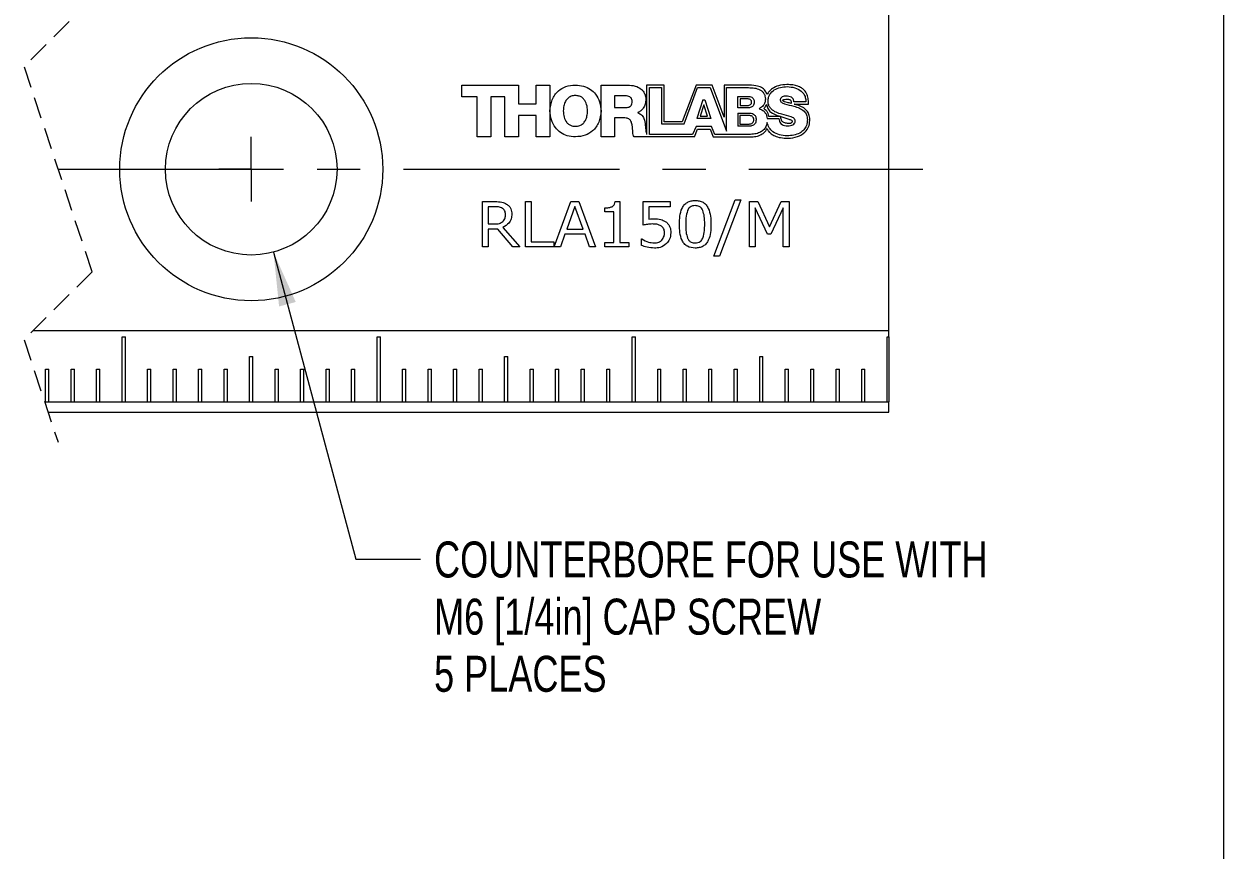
# Model space of a CAD drawing. Header units: millimetres. Extents: x 2 to 278, y 1 to 215.
# Drawn here: x 207.4 to 278, y 60.5 to 109.1 of the extents above; entities that cross this region are included whole.
import ezdxf

# ---------------------------------------------------------------- set-up
doc = ezdxf.new("R2010")
doc.units = ezdxf.units.MM
doc.linetypes.add('CENTERX2', pattern=[20.32, 12.7, -2.54, 2.54, -2.54])
doc.linetypes.add('HIDDEN', pattern=[1.905, 1.27, -0.635])
doc.styles.add('SLDTEXTSTYLE0', font='TXT', dxfattribs={"width": 0.75})
doc.dimstyles.new('SLDDIMSTYLE1', dxfattribs={"dimtxt": 2.116667, "dimasz": 3.175, "dimexe": 0, "dimexo": 0.0625, "dimgap": 0.529167, "dimtad": 0, "dimtih": 1, "dimtoh": 1, "dimdec": 1, "dimlfac": 0.666667, "dimrnd": 1e-09, "dimzin": 12, "dimdsep": 46, "dimtxsty": 'SLDTEXTSTYLE0', "dimsah": 1, "dimcen": 0, "dimadec": 0, "dimazin": 3, "dimtfac": 1, "dimtdec": 1, "dimtofl": 0, "dimtmove": 0, "dimatfit": 3, "dimfxl": 1, "dimfrac": 2, "dimtolj": 1, "dimtzin": 12, "dimarcsym": 0})

# ---------------------------------------------------------------- blocks, each defined once
blk = doc.blocks.new('_D_4')
at = {"color": 7, "linetype": 'Continuous', "lineweight": 0}
for p, q in [((222.083, 95.65), (226.926, 77.577)), ((226.926, 77.577), (230.736, 77.577))]:
    blk.add_line(p, q, dxfattribs=at)
blk.add_solid([(222.083, 95.65), (222.414, 92.451), (223.395, 92.714)], dxfattribs=at)
at = {"color": 7, "linetype": 'Continuous', "lineweight": 0, "attachment_point": 1, "style": 'SLDTEXTSTYLE0'}
for s, insert, char_height in [('COUNTERBORE FOR USE WITH', (231.529, 78.623), 2.11667), ('M6 [1/4in] CAP SCREW', (231.529, 75.259), 2.11667), ('5 PLACES', (231.529, 71.896), 2.1167)]:
    blk.add_mtext(s, dxfattribs=dict(at, insert=insert, char_height=char_height))
blk = doc.blocks.new('SW_CENTERMARKSYMBOL_3')
at = {"color": 0, "linetype": 'Continuous', "lineweight": 0}
for q in [(0, 1.905), (-1.905, 0), (0, -1.905), (1.905, 0)]:
    blk.add_line((0, 0), q, dxfattribs=at)

msp = doc.modelspace()

# ---------------------------------------------------------------- linework, layer by layer
at = {"color": 7, "linetype": 'Continuous', "lineweight": 0}
for p, q in [((277.989, 0.903), (277.989, 214.645)), ((258.276, 91.039), (258.276, 110.013)), ((233.156, 105.479), (236.49, 105.479)), ((233.156, 104.796), (233.156, 105.479)), ((236.49, 105.479), (236.49, 104.369)), ((237.54, 105.479), (238.338, 105.479)), ((237.54, 104.369), (237.54, 105.479)), ((238.338, 105.479), (238.338, 102.431)), ((241.354, 105.479), (242.914, 105.479)), ((241.354, 102.431), (241.354, 105.479)), ((244.033, 105.479), (244.031, 102.573)), ((245.068, 105.479), (244.033, 105.479)), ((244.193, 102.577), (244.193, 105.328)), ((244.193, 105.328), (244.911, 105.328)), ((244.911, 105.328), (244.911, 103.199)), ((245.068, 103.307), (245.068, 105.479)), ((246.945, 105.479), (246.125, 103.307)), ((246.231, 103.199), (247.032, 105.328)), ((247.886, 105.479), (246.945, 105.479)), ((247.032, 105.328), (247.761, 105.328)), ((247.761, 105.328), (248.732, 102.764)), ((248.59, 103.581), (247.886, 105.479)), ((249.935, 105.479), (248.59, 105.479)), ((248.59, 105.479), (248.59, 103.581)), ((248.732, 102.764), (248.732, 105.328)), ((248.732, 105.328), (250.021, 105.328)), ((234.069, 104.796), (233.156, 104.796)), ((234.069, 102.431), (234.069, 104.796)), ((234.866, 104.796), (234.866, 102.431)), ((235.693, 104.796), (234.866, 104.796)), ((235.693, 102.431), (235.693, 104.796)), ((242.151, 104.846), (242.151, 104.159)), ((242.786, 104.846), (242.151, 104.846)), ((247.346, 104.603), (246.986, 103.502)), ((247.346, 104.603), (247.458, 104.603)), ((247.458, 104.603), (247.805, 103.502)), ((249.386, 104.809), (250.025, 104.809)), ((249.386, 104.143), (249.386, 104.809)), ((249.526, 104.663), (249.526, 104.278)), ((249.972, 104.663), (249.526, 104.663)), ((253.4, 104.502), (252.682, 104.502)), ((236.49, 104.369), (237.54, 104.369)), ((242.151, 104.159), (242.82, 104.159)), ((243.506, 103.857), (243.506, 103.848)), ((247.394, 104.313), (247.179, 103.649)), ((247.602, 103.649), (247.394, 104.313)), ((250.025, 104.143), (249.386, 104.143)), ((249.386, 103.824), (250.095, 103.824)), ((249.386, 103.824), (249.386, 103.057)), ((249.526, 104.278), (249.972, 104.278)), ((252.714, 104.351), (253.553, 104.354)), ((236.49, 103.686), (236.49, 102.431)), ((237.54, 103.686), (236.49, 103.686)), ((237.54, 102.431), (237.54, 103.686)), ((242.151, 103.541), (242.151, 102.431)), ((242.756, 103.541), (242.151, 103.541)), ((244.911, 103.199), (246.231, 103.199)), ((246.125, 103.307), (245.068, 103.307)), ((247.805, 103.502), (246.986, 103.502)), ((247.179, 103.649), (247.602, 103.649)), ((250.095, 103.057), (249.386, 103.057)), ((249.522, 103.681), (249.522, 103.187)), ((250.055, 103.681), (249.522, 103.681)), ((249.522, 103.187), (250.055, 103.187)), ((251.124, 103.507), (251.81, 103.507)), ((251.912, 103.634), (251.218, 103.634)), ((234.866, 102.431), (234.069, 102.431)), ((236.49, 102.431), (235.693, 102.431)), ((238.338, 102.431), (237.54, 102.431)), ((242.151, 102.431), (241.354, 102.431)), ((246.843, 102.431), (243.291, 102.431)), ((246.738, 102.577), (244.193, 102.577)), ((246.947, 103.041), (246.738, 102.577)), ((246.843, 102.431), (247.024, 102.88)), ((247.837, 103.041), (246.947, 103.041)), ((247.024, 102.88), (247.763, 102.88)), ((247.763, 102.88), (247.937, 102.431)), ((248.042, 102.573), (247.837, 103.041)), ((247.937, 102.431), (250.213, 102.431)), ((250.055, 102.573), (248.042, 102.573)), ((234.38, 98.621), (235.116, 98.621)), ((234.38, 95.954), (234.38, 98.621)), ((234.717, 98.317), (234.717, 97.304)), ((235.13, 98.317), (234.717, 98.317)), ((236.912, 98.621), (237.249, 98.621)), ((236.912, 95.954), (236.912, 98.621)), ((237.249, 98.621), (237.249, 96.258)), ((238.6, 95.954), (239.577, 98.621)), ((239.815, 98.341), (239.332, 97.001)), ((239.577, 98.621), (240.053, 98.621)), ((240.297, 97.001), (239.815, 98.341)), ((240.053, 98.621), (241.03, 95.954)), ((241.571, 98.013), (241.571, 98.25)), ((242.176, 98.621), (242.448, 98.621)), ((242.448, 98.621), (242.448, 96.224)), ((243.832, 98.621), (245.419, 98.621)), ((243.832, 97.237), (243.832, 98.621)), ((244.17, 98.317), (244.17, 97.594)), ((245.419, 98.317), (244.17, 98.317)), ((245.419, 98.621), (245.419, 98.317)), ((247.985, 95.414), (249.24, 98.722)), ((249.572, 98.722), (248.31, 95.414)), ((249.24, 98.722), (249.572, 98.722)), ((250.078, 98.621), (250.565, 98.621)), ((250.078, 95.954), (250.078, 98.621)), ((250.416, 98.254), (250.416, 95.954)), ((251.137, 96.697), (250.416, 98.254)), ((250.565, 98.621), (251.261, 97.142)), ((251.261, 97.142), (251.935, 98.621)), ((252.07, 98.254), (251.343, 96.697)), ((251.935, 98.621), (252.407, 98.621)), ((252.07, 95.954), (252.07, 98.254)), ((252.407, 98.621), (252.407, 95.954)), ((242.111, 98.013), (241.571, 98.013)), ((242.111, 96.224), (242.111, 98.013)), ((234.717, 97.304), (235.072, 97.304)), ((234.717, 97.001), (234.717, 95.954)), ((235.274, 97.001), (234.717, 97.001)), ((236.168, 95.954), (235.274, 97.001)), ((235.569, 97.107), (236.574, 95.954)), ((239.223, 96.697), (238.959, 95.954)), ((240.407, 96.697), (239.223, 96.697)), ((239.332, 97.001), (240.297, 97.001)), ((240.671, 95.954), (240.407, 96.697)), ((251.343, 96.697), (251.137, 96.697)), ((237.249, 96.258), (238.566, 96.258)), ((238.566, 96.258), (238.566, 95.954)), ((241.571, 96.224), (242.111, 96.224)), ((241.571, 95.954), (241.571, 96.224)), ((242.448, 96.224), (242.988, 96.224)), ((242.988, 96.224), (242.988, 95.954)), ((243.731, 96.427), (243.756, 96.427)), ((243.731, 96.044), (243.731, 96.427)), ((234.717, 95.954), (234.38, 95.954)), ((236.574, 95.954), (236.168, 95.954)), ((238.566, 95.954), (236.912, 95.954)), ((238.959, 95.954), (238.6, 95.954)), ((241.03, 95.954), (240.671, 95.954)), ((242.988, 95.954), (241.571, 95.954)), ((248.31, 95.414), (247.985, 95.414)), ((250.416, 95.954), (250.078, 95.954)), ((252.407, 95.954), (252.07, 95.954)), ((207.957, 91.039), (258.276, 91.039)), ((213.181, 90.658), (213.372, 90.658)), ((213.181, 86.848), (213.181, 90.658)), ((213.372, 86.848), (213.372, 90.658)), ((228.181, 90.658), (228.372, 90.658)), ((228.181, 86.848), (228.181, 90.658)), ((228.372, 86.848), (228.372, 90.658)), ((243.181, 90.658), (243.372, 90.658)), ((243.181, 86.848), (243.181, 90.658)), ((243.372, 86.848), (243.372, 90.658)), ((258.181, 90.658), (258.276, 90.658)), ((258.181, 86.848), (258.181, 90.658)), ((258.276, 90.658), (258.276, 91.039)), ((258.276, 90.658), (258.276, 86.848)), ((220.681, 89.515), (220.872, 89.515)), ((220.681, 86.848), (220.681, 89.515)), ((220.872, 86.848), (220.872, 89.515)), ((235.681, 89.515), (235.872, 89.515)), ((235.681, 86.848), (235.681, 89.515)), ((235.872, 86.848), (235.872, 89.515)), ((250.681, 89.515), (250.872, 89.515)), ((250.681, 86.848), (250.681, 89.515)), ((250.872, 86.848), (250.872, 89.515)), ((208.681, 88.753), (208.872, 88.753)), ((208.681, 86.848), (208.681, 88.753)), ((208.872, 86.848), (208.872, 88.753)), ((210.181, 88.753), (210.372, 88.753)), ((210.181, 86.848), (210.181, 88.753)), ((210.372, 86.848), (210.372, 88.753)), ((211.681, 88.753), (211.872, 88.753)), ((211.681, 86.848), (211.681, 88.753)), ((211.872, 86.848), (211.872, 88.753)), ((214.681, 88.753), (214.872, 88.753)), ((214.681, 86.848), (214.681, 88.753)), ((214.872, 86.848), (214.872, 88.753)), ((216.181, 88.753), (216.372, 88.753)), ((216.181, 86.848), (216.181, 88.753)), ((216.372, 86.848), (216.372, 88.753)), ((217.681, 88.753), (217.872, 88.753)), ((217.681, 86.848), (217.681, 88.753)), ((217.872, 86.848), (217.872, 88.753)), ((219.181, 88.753), (219.372, 88.753)), ((219.181, 86.848), (219.181, 88.753)), ((219.372, 86.848), (219.372, 88.753)), ((222.181, 88.753), (222.372, 88.753)), ((222.181, 86.848), (222.181, 88.753)), ((222.372, 86.848), (222.372, 88.753)), ((223.681, 88.753), (223.872, 88.753)), ((223.681, 86.848), (223.681, 88.753)), ((223.872, 86.848), (223.872, 88.753)), ((225.181, 88.753), (225.372, 88.753)), ((225.181, 86.848), (225.181, 88.753)), ((225.372, 86.848), (225.372, 88.753)), ((226.681, 88.753), (226.872, 88.753)), ((226.681, 86.848), (226.681, 88.753)), ((226.872, 86.848), (226.872, 88.753)), ((229.681, 88.753), (229.872, 88.753)), ((229.681, 86.848), (229.681, 88.753)), ((229.872, 86.848), (229.872, 88.753)), ((231.181, 88.753), (231.372, 88.753)), ((231.181, 86.848), (231.181, 88.753)), ((231.372, 86.848), (231.372, 88.753)), ((232.681, 88.753), (232.872, 88.753)), ((232.681, 86.848), (232.681, 88.753)), ((232.872, 86.848), (232.872, 88.753)), ((234.181, 88.753), (234.372, 88.753)), ((234.181, 86.848), (234.181, 88.753)), ((234.372, 86.848), (234.372, 88.753)), ((237.181, 88.753), (237.372, 88.753)), ((237.181, 86.848), (237.181, 88.753)), ((237.372, 86.848), (237.372, 88.753)), ((238.681, 88.753), (238.872, 88.753)), ((238.681, 86.848), (238.681, 88.753)), ((238.872, 86.848), (238.872, 88.753)), ((240.181, 88.753), (240.372, 88.753)), ((240.181, 86.848), (240.181, 88.753)), ((240.372, 86.848), (240.372, 88.753)), ((241.681, 88.753), (241.872, 88.753)), ((241.681, 86.848), (241.681, 88.753)), ((241.872, 86.848), (241.872, 88.753)), ((244.681, 88.753), (244.872, 88.753)), ((244.681, 86.848), (244.681, 88.753)), ((244.872, 86.848), (244.872, 88.753)), ((246.181, 88.753), (246.372, 88.753)), ((246.181, 86.848), (246.181, 88.753)), ((246.372, 86.848), (246.372, 88.753)), ((247.681, 88.753), (247.872, 88.753)), ((247.681, 86.848), (247.681, 88.753)), ((247.872, 86.848), (247.872, 88.753)), ((249.181, 88.753), (249.372, 88.753)), ((249.181, 86.848), (249.181, 88.753)), ((249.372, 86.848), (249.372, 88.753)), ((252.181, 88.753), (252.372, 88.753)), ((252.181, 86.848), (252.181, 88.753)), ((252.372, 86.848), (252.372, 88.753)), ((253.681, 88.753), (253.872, 88.753)), ((253.681, 86.848), (253.681, 88.753)), ((253.872, 86.848), (253.872, 88.753)), ((255.181, 88.753), (255.372, 88.753)), ((255.181, 86.848), (255.181, 88.753)), ((255.372, 86.848), (255.372, 88.753)), ((256.681, 88.753), (256.872, 88.753)), ((256.681, 86.848), (256.681, 88.753)), ((256.872, 86.848), (256.872, 88.753)), ((208.619, 86.848), (208.681, 86.848)), ((208.681, 86.848), (208.872, 86.848)), ((208.872, 86.848), (210.181, 86.848)), ((210.181, 86.848), (210.372, 86.848)), ((210.372, 86.848), (211.681, 86.848)), ((211.681, 86.848), (211.872, 86.848)), ((211.872, 86.848), (213.181, 86.848)), ((213.181, 86.848), (213.372, 86.848)), ((213.372, 86.848), (214.681, 86.848)), ((214.681, 86.848), (214.872, 86.848)), ((214.872, 86.848), (216.181, 86.848)), ((216.181, 86.848), (216.372, 86.848)), ((216.372, 86.848), (217.681, 86.848)), ((217.681, 86.848), (217.872, 86.848)), ((217.872, 86.848), (219.181, 86.848)), ((219.181, 86.848), (219.372, 86.848)), ((219.372, 86.848), (220.681, 86.848)), ((220.681, 86.848), (220.872, 86.848)), ((220.872, 86.848), (222.181, 86.848)), ((222.181, 86.848), (222.372, 86.848)), ((222.372, 86.848), (223.681, 86.848)), ((223.681, 86.848), (223.872, 86.848)), ((223.872, 86.848), (225.181, 86.848)), ((225.181, 86.848), (225.372, 86.848)), ((225.372, 86.848), (226.681, 86.848)), ((226.681, 86.848), (226.872, 86.848)), ((226.872, 86.848), (228.181, 86.848)), ((228.181, 86.848), (228.372, 86.848)), ((228.372, 86.848), (229.681, 86.848)), ((229.681, 86.848), (229.872, 86.848)), ((229.872, 86.848), (231.181, 86.848)), ((231.181, 86.848), (231.372, 86.848)), ((231.372, 86.848), (232.681, 86.848)), ((232.681, 86.848), (232.872, 86.848)), ((232.872, 86.848), (234.181, 86.848)), ((234.181, 86.848), (234.372, 86.848)), ((234.372, 86.848), (235.681, 86.848)), ((235.681, 86.848), (235.872, 86.848)), ((235.872, 86.848), (237.181, 86.848)), ((237.181, 86.848), (237.372, 86.848)), ((237.372, 86.848), (238.681, 86.848)), ((238.681, 86.848), (238.872, 86.848)), ((238.872, 86.848), (240.181, 86.848)), ((240.181, 86.848), (240.372, 86.848)), ((240.372, 86.848), (241.681, 86.848)), ((241.681, 86.848), (241.872, 86.848)), ((241.872, 86.848), (243.181, 86.848)), ((243.181, 86.848), (243.372, 86.848)), ((243.372, 86.848), (244.681, 86.848)), ((244.681, 86.848), (244.872, 86.848)), ((244.872, 86.848), (246.181, 86.848)), ((246.181, 86.848), (246.372, 86.848)), ((246.372, 86.848), (247.681, 86.848)), ((247.681, 86.848), (247.872, 86.848)), ((247.872, 86.848), (249.181, 86.848)), ((249.181, 86.848), (249.372, 86.848)), ((249.372, 86.848), (250.681, 86.848)), ((250.681, 86.848), (250.872, 86.848)), ((250.872, 86.848), (252.181, 86.848)), ((252.181, 86.848), (252.372, 86.848)), ((252.372, 86.848), (253.681, 86.848)), ((253.681, 86.848), (253.872, 86.848)), ((253.872, 86.848), (255.181, 86.848)), ((255.181, 86.848), (255.372, 86.848)), ((255.372, 86.848), (256.681, 86.848)), ((256.681, 86.848), (256.872, 86.848)), ((256.872, 86.848), (258.181, 86.848)), ((258.181, 86.848), (258.276, 86.848)), ((258.276, 86.238), (258.276, 86.848)), ((208.822, 86.238), (258.276, 86.238))]:
    msp.add_line(p, q, dxfattribs=at)
at = {"color": 7, "linetype": 'HIDDEN', "lineweight": 0}
for p, q in [((211.411, 110.559), (207.411, 106.559)), ((207.411, 106.559), (211.411, 94.493)), ((211.411, 94.493), (207.411, 90.493)), ((207.411, 90.493), (209.411, 84.46))]:
    msp.add_line(p, q, dxfattribs=at)
at = {"color": 7, "linetype": 'CENTERX2', "lineweight": 0}
msp.add_line((209.411, 100.526), (260.276, 100.526), dxfattribs=at)
at = {"color": 7, "linetype": 'Continuous', "lineweight": 0}
for radius in [7.734, 5.048]:
    msp.add_circle((220.776, 100.526), radius, dxfattribs=at)
for points, knots in [([(238.342, 103.958), (238.369, 104.184), (238.421, 104.621), (238.788, 105.133), (239.29, 105.432), (239.65, 105.463), (239.841, 105.479)], [0, 0, 0, 0, 0.284155, 0.548662, 0.761366, 1, 1, 1, 1]), ([(239.841, 105.479), (240.005, 105.468), (240.316, 105.446), (240.732, 105.247), (241.064, 104.928), (241.296, 104.483), (241.333, 104.134), (241.351, 103.954)], [0, 0, 0, 0, 0.204472, 0.38787, 0.563509, 0.774417, 1, 1, 1, 1]), ([(242.914, 105.479), (243.063, 105.469), (243.35, 105.45), (243.682, 105.285), (243.872, 105.073), (243.97, 104.862), (243.98, 104.704), (243.986, 104.621)], [0, 0, 0, 0, 0.288448, 0.557372, 0.694676, 0.838281, 1, 1, 1, 1]), ([(251.119, 104.928), (251.084, 105.002), (251.008, 105.163), (250.78, 105.363), (250.4, 105.466), (250.111, 105.474), (249.935, 105.479)], [0, 0, 0, 0, 0.172596, 0.380102, 0.623633, 1, 1, 1, 1]), ([(250.021, 105.328), (250.139, 105.325), (250.371, 105.32), (250.649, 105.24), (250.831, 105.117), (250.936, 104.991), (251.005, 104.828), (251.012, 104.706), (251.016, 104.64)], [0, 0, 0, 0, 0.259609, 0.504294, 0.619492, 0.734391, 0.857506, 1, 1, 1, 1]), ([(252.285, 105.508), (252.116, 105.497), (251.814, 105.477), (251.461, 105.305), (251.242, 105.117), (251.157, 104.987), (251.119, 104.928)], [0, 0, 0, 0, 0.3704089, 0.6598646, 0.8466089, 1, 1, 1, 1]), ([(251.174, 104.552), (251.178, 104.622), (251.188, 104.756), (251.293, 104.996), (251.535, 105.218), (251.901, 105.36), (252.164, 105.377), (252.296, 105.386)], [0, 0, 0, 0, 0.134679, 0.257286, 0.494979, 0.745548, 1, 1, 1, 1]), ([(253.553, 104.354), (253.551, 104.444), (253.546, 104.633), (253.478, 104.923), (253.33, 105.162), (253.129, 105.324), (252.904, 105.429), (252.616, 105.497), (252.403, 105.504), (252.285, 105.508)], [0, 0, 0, 0, 0.136964, 0.287335, 0.447788, 0.553572, 0.675423, 0.821486, 1, 1, 1, 1]), ([(252.296, 105.386), (252.448, 105.374), (252.743, 105.353), (253.082, 105.18), (253.279, 104.961), (253.381, 104.747), (253.393, 104.586), (253.4, 104.502)], [0, 0, 0, 0, 0.287203, 0.558242, 0.69674, 0.840355, 1, 1, 1, 1]), ([(239.842, 104.863), (239.754, 104.856), (239.59, 104.841), (239.382, 104.708), (239.235, 104.507), (239.146, 104.249), (239.136, 104.057), (239.13, 103.958)], [0, 0, 0, 0, 0.2008763, 0.3780213, 0.5535319, 0.7713585, 1, 1, 1, 1]), ([(240.553, 103.958), (240.545, 104.083), (240.529, 104.324), (240.395, 104.605), (240.219, 104.767), (240.043, 104.849), (239.911, 104.858), (239.842, 104.863)], [0, 0, 0, 0, 0.289137, 0.558791, 0.69586, 0.838846, 1, 1, 1, 1]), ([(243.188, 104.517), (243.185, 104.556), (243.18, 104.629), (243.125, 104.724), (243.039, 104.794), (242.922, 104.839), (242.832, 104.843), (242.786, 104.846)], [0, 0, 0, 0, 0.197029, 0.371427, 0.543403, 0.760312, 1, 1, 1, 1]), ([(242.82, 104.159), (242.861, 104.161), (242.938, 104.165), (243.042, 104.205), (243.125, 104.276), (243.18, 104.385), (243.186, 104.471), (243.188, 104.517)], [0, 0, 0, 0, 0.211136, 0.392709, 0.559923, 0.763436, 1, 1, 1, 1]), ([(243.986, 104.621), (243.979, 104.53), (243.965, 104.351), (243.856, 104.124), (243.699, 103.951), (243.571, 103.889), (243.506, 103.857)], [0, 0, 0, 0, 0.282913, 0.557632, 0.773564, 1, 1, 1, 1]), ([(250.207, 104.469), (250.205, 104.494), (250.202, 104.539), (250.168, 104.597), (250.116, 104.636), (250.048, 104.659), (249.998, 104.662), (249.972, 104.663)], [0, 0, 0, 0, 0.2108608, 0.389585, 0.5613199, 0.7736299, 1, 1, 1, 1]), ([(249.972, 104.278), (250.001, 104.281), (250.062, 104.285), (250.134, 104.32), (250.179, 104.366), (250.203, 104.414), (250.206, 104.45), (250.207, 104.469)], [0, 0, 0, 0, 0.263199, 0.536238, 0.679633, 0.829868, 1, 1, 1, 1]), ([(250.025, 104.809), (250.072, 104.806), (250.165, 104.799), (250.271, 104.735), (250.328, 104.653), (250.357, 104.57), (250.36, 104.507), (250.362, 104.474)], [0, 0, 0, 0, 0.262627, 0.51453, 0.654604, 0.812511, 1, 1, 1, 1]), ([(250.362, 104.474), (250.359, 104.432), (250.353, 104.356), (250.299, 104.259), (250.221, 104.192), (250.127, 104.151), (250.058, 104.145), (250.025, 104.143)], [0, 0, 0, 0, 0.233639, 0.429534, 0.609081, 0.811497, 1, 1, 1, 1]), ([(251.016, 104.64), (251.009, 104.574), (250.997, 104.445), (250.881, 104.235), (250.74, 104.143), (250.653, 104.087)], [0, 0, 0, 0, 0.284665, 0.559149, 1, 1, 1, 1]), ([(251.98, 103.76), (251.87, 103.794), (251.654, 103.86), (251.407, 104.008), (251.261, 104.185), (251.186, 104.356), (251.178, 104.484), (251.174, 104.552)], [0, 0, 0, 0, 0.2812627, 0.5508649, 0.6893134, 0.8347431, 1, 1, 1, 1]), ([(252.238, 104.832), (252.157, 104.826), (252.039, 104.817), (251.929, 104.729), (251.896, 104.659), (251.893, 104.619), (251.891, 104.598)], [0, 0, 0, 0, 0.508338, 0.744846, 0.865692, 1, 1, 1, 1]), ([(251.891, 104.598), (251.895, 104.573), (251.902, 104.522), (251.988, 104.434), (252.255, 104.334), (252.505, 104.278), (252.69, 104.237)], [0, 0, 0, 0, 0.080261, 0.164113, 0.382412, 1, 1, 1, 1]), ([(252.046, 104.592), (252.046, 104.593), (252.047, 104.597), (252.05, 104.601), (252.058, 104.609), (252.087, 104.624), (252.167, 104.644), (252.241, 104.647), (252.293, 104.65)], [0, 0, 0, 0, 0.017409, 0.036534, 0.058707, 0.147406, 0.410518, 1, 1, 1, 1]), ([(252.532, 104.398), (252.453, 104.417), (252.323, 104.45), (252.178, 104.487), (252.103, 104.517), (252.069, 104.537), (252.049, 104.563), (252.047, 104.582), (252.046, 104.592)], [0, 0, 0, 0, 0.4491277, 0.7340791, 0.8269955, 0.8950598, 0.9481023, 1, 1, 1, 1]), ([(252.682, 104.502), (252.682, 104.531), (252.681, 104.585), (252.652, 104.66), (252.607, 104.719), (252.526, 104.779), (252.4, 104.824), (252.293, 104.83), (252.238, 104.832)], [0, 0, 0, 0, 0.137418, 0.258596, 0.373655, 0.490013, 0.737389, 1, 1, 1, 1]), ([(252.293, 104.65), (252.32, 104.649), (252.367, 104.647), (252.43, 104.634), (252.479, 104.611), (252.513, 104.568), (252.521, 104.532), (252.524, 104.512)], [0, 0, 0, 0, 0.269692, 0.475, 0.635127, 0.804376, 1, 1, 1, 1]), ([(252.524, 104.512), (252.527, 104.493), (252.532, 104.455), (252.532, 104.416), (252.532, 104.398)], [0, 0, 0, 0, 0.51745, 1, 1, 1, 1]), ([(239.847, 102.431), (239.683, 102.443), (239.372, 102.466), (238.958, 102.666), (238.627, 102.985), (238.396, 103.429), (238.36, 103.778), (238.342, 103.958)], [0, 0, 0, 0, 0.204508, 0.38796, 0.563631, 0.774513, 1, 1, 1, 1]), ([(239.13, 103.958), (239.138, 103.833), (239.154, 103.592), (239.288, 103.311), (239.465, 103.15), (239.64, 103.067), (239.772, 103.058), (239.842, 103.053)], [0, 0, 0, 0, 0.2891233, 0.5587938, 0.6958751, 0.8388635, 1, 1, 1, 1]), ([(239.842, 103.053), (239.929, 103.061), (240.093, 103.075), (240.301, 103.209), (240.448, 103.409), (240.538, 103.667), (240.548, 103.859), (240.553, 103.958)], [0, 0, 0, 0, 0.200892, 0.378037, 0.553549, 0.771375, 1, 1, 1, 1]), ([(241.351, 103.954), (241.324, 103.727), (241.27, 103.289), (240.902, 102.777), (240.399, 102.478), (240.038, 102.447), (239.847, 102.431)], [0, 0, 0, 0, 0.28404, 0.548543, 0.761305, 1, 1, 1, 1]), ([(243.506, 103.848), (243.586, 103.814), (243.746, 103.747), (243.902, 103.468), (243.933, 103.252), (243.952, 103.118)], [0, 0, 0, 0, 0.280106, 0.555765, 1, 1, 1, 1]), ([(250.095, 103.824), (250.148, 103.82), (250.252, 103.813), (250.37, 103.738), (250.433, 103.644), (250.465, 103.548), (250.468, 103.477), (250.47, 103.438)], [0, 0, 0, 0, 0.2580027, 0.5078912, 0.6488642, 0.8090745, 1, 1, 1, 1]), ([(250.653, 104.087), (250.724, 104.059), (250.863, 104.005), (251.008, 103.852), (251.097, 103.682), (251.115, 103.566), (251.124, 103.507)], [0, 0, 0, 0, 0.285154, 0.557731, 0.774209, 1, 1, 1, 1]), ([(250.924, 104.099), (250.963, 104.137), (251.036, 104.208), (251.076, 104.301), (251.095, 104.345)], [0, 0, 0, 0, 0.531691, 1, 1, 1, 1]), ([(251.218, 103.634), (251.21, 103.691), (251.193, 103.805), (251.085, 103.967), (250.983, 104.051), (250.924, 104.099)], [0, 0, 0, 0, 0.301021, 0.598636, 1, 1, 1, 1]), ([(251.095, 104.345), (251.109, 104.258), (251.138, 104.079), (251.384, 103.819), (251.624, 103.73), (251.777, 103.672)], [0, 0, 0, 0, 0.254789, 0.522986, 1, 1, 1, 1]), ([(252.771, 103.361), (252.767, 103.389), (252.761, 103.446), (252.678, 103.545), (252.413, 103.663), (252.163, 103.719), (251.98, 103.76)], [0, 0, 0, 0, 0.089597, 0.178616, 0.39708, 1, 1, 1, 1]), ([(252.69, 104.237), (252.8, 104.203), (253.016, 104.137), (253.284, 103.971), (253.462, 103.727), (253.479, 103.543), (253.488, 103.445)], [0, 0, 0, 0, 0.283786, 0.553721, 0.762443, 1, 1, 1, 1]), ([(252.735, 104.346), (252.731, 104.347), (252.724, 104.348), (252.717, 104.35), (252.714, 104.351)], [0, 0, 0, 0, 0.558281, 1, 1, 1, 1]), ([(253.631, 103.386), (253.626, 103.486), (253.616, 103.671), (253.509, 103.919), (253.322, 104.112), (253.056, 104.253), (252.847, 104.313), (252.735, 104.346)], [0, 0, 0, 0, 0.208195, 0.382387, 0.547556, 0.757633, 1, 1, 1, 1]), ([(243.201, 102.918), (243.195, 102.994), (243.183, 103.139), (243.134, 103.315), (243.058, 103.428), (242.98, 103.493), (242.876, 103.535), (242.798, 103.539), (242.756, 103.541)], [0, 0, 0, 0, 0.263918, 0.50646, 0.619002, 0.731594, 0.854414, 1, 1, 1, 1]), ([(243.952, 103.118), (243.955, 103.08), (243.963, 102.987), (243.98, 102.804), (244.011, 102.662), (244.031, 102.573)], [0, 0, 0, 0, 0.210442, 0.508031, 1, 1, 1, 1]), ([(250.336, 103.433), (250.334, 103.464), (250.33, 103.521), (250.29, 103.595), (250.228, 103.647), (250.147, 103.677), (250.086, 103.68), (250.055, 103.681)], [0, 0, 0, 0, 0.2191675, 0.4020319, 0.573199, 0.7805765, 1, 1, 1, 1]), ([(250.055, 103.187), (250.09, 103.19), (250.163, 103.196), (250.249, 103.241), (250.302, 103.3), (250.331, 103.361), (250.334, 103.408), (250.336, 103.433)], [0, 0, 0, 0, 0.255424, 0.524007, 0.668511, 0.822947, 1, 1, 1, 1]), ([(251.116, 103.281), (251.096, 103.192), (251.059, 103.023), (250.901, 102.817), (250.676, 102.672), (250.386, 102.587), (250.169, 102.578), (250.055, 102.573)], [0, 0, 0, 0, 0.1924284, 0.3648953, 0.5376189, 0.7574498, 1, 1, 1, 1]), ([(250.47, 103.438), (250.466, 103.39), (250.46, 103.302), (250.401, 103.191), (250.314, 103.113), (250.209, 103.066), (250.132, 103.059), (250.095, 103.057)], [0, 0, 0, 0, 0.237892, 0.435831, 0.615016, 0.814872, 1, 1, 1, 1]), ([(252.288, 102.492), (252.137, 102.502), (251.844, 102.522), (251.476, 102.697), (251.216, 102.96), (251.15, 103.172), (251.116, 103.281)], [0, 0, 0, 0, 0.296064, 0.570527, 0.779217, 1, 1, 1, 1]), ([(251.777, 103.672), (251.802, 103.665), (251.847, 103.653), (251.892, 103.64), (251.912, 103.634)], [0, 0, 0, 0, 0.556894, 1, 1, 1, 1]), ([(251.81, 103.507), (251.816, 103.453), (251.826, 103.355), (251.892, 103.227), (252.002, 103.137), (252.154, 103.087), (252.269, 103.083), (252.331, 103.08)], [0, 0, 0, 0, 0.2107077, 0.385017, 0.5484509, 0.7566993, 1, 1, 1, 1]), ([(252.202, 103.243), (252.169, 103.253), (252.11, 103.272), (252.035, 103.315), (251.984, 103.367), (251.93, 103.468), (251.93, 103.559), (251.931, 103.629)], [0, 0, 0, 0, 0.198383, 0.356656, 0.489185, 0.610044, 1, 1, 1, 1]), ([(251.931, 103.629), (252.087, 103.583), (252.295, 103.521), (252.511, 103.429), (252.574, 103.384), (252.588, 103.364), (252.591, 103.354), (252.591, 103.348), (252.59, 103.345)], [0, 0, 0, 0, 0.664564, 0.889222, 0.957684, 0.973945, 0.987622, 1, 1, 1, 1]), ([(252.59, 103.345), (252.586, 103.329), (252.577, 103.3), (252.554, 103.261), (252.521, 103.232), (252.472, 103.212), (252.402, 103.206), (252.309, 103.216), (252.241, 103.233), (252.202, 103.243)], [0, 0, 0, 0, 0.105869, 0.200207, 0.290609, 0.38718, 0.54198, 0.742432, 1, 1, 1, 1]), ([(253.488, 103.445), (253.479, 103.328), (253.46, 103.107), (253.285, 102.827), (253.019, 102.63), (252.676, 102.512), (252.42, 102.498), (252.288, 102.492)], [0, 0, 0, 0, 0.202996, 0.380347, 0.554842, 0.771411, 1, 1, 1, 1]), ([(252.331, 103.08), (252.384, 103.083), (252.488, 103.088), (252.631, 103.134), (252.725, 103.209), (252.765, 103.291), (252.769, 103.337), (252.771, 103.361)], [0, 0, 0, 0, 0.2770586, 0.5345452, 0.763852, 0.8771004, 1, 1, 1, 1]), ([(252.343, 102.346), (252.537, 102.363), (252.902, 102.396), (253.329, 102.661), (253.587, 103.009), (253.616, 103.26), (253.631, 103.386)], [0, 0, 0, 0, 0.314908, 0.592704, 0.795763, 1, 1, 1, 1]), ([(243.291, 102.431), (243.274, 102.472), (243.236, 102.563), (243.217, 102.729), (243.207, 102.85), (243.201, 102.918)], [0, 0, 0, 0, 0.2641, 0.593094, 1, 1, 1, 1]), ([(250.213, 102.431), (250.325, 102.441), (250.54, 102.46), (250.808, 102.576), (251.01, 102.727), (251.08, 102.853), (251.113, 102.914)], [0, 0, 0, 0, 0.310416, 0.600067, 0.808007, 1, 1, 1, 1]), ([(251.113, 102.914), (251.141, 102.86), (251.2, 102.742), (251.36, 102.596), (251.596, 102.462), (251.932, 102.363), (252.197, 102.352), (252.343, 102.346)], [0, 0, 0, 0, 0.126617, 0.273243, 0.44619, 0.693436, 1, 1, 1, 1]), ([(235.116, 98.621), (235.25, 98.621), (235.488, 98.622), (235.704, 98.521), (235.798, 98.476)], [0, 0, 0, 0, 0.561007, 1, 1, 1, 1]), ([(235.558, 98.223), (235.482, 98.257), (235.345, 98.317), (235.196, 98.317), (235.13, 98.317)], [0, 0, 0, 0, 0.557983, 1, 1, 1, 1]), ([(235.73, 97.868), (235.724, 97.948), (235.712, 98.09), (235.605, 98.183), (235.558, 98.223)], [0, 0, 0, 0, 0.560234, 1, 1, 1, 1]), ([(235.798, 98.476), (235.85, 98.437), (235.953, 98.359), (236.082, 98.16), (236.094, 97.992), (236.102, 97.889)], [0, 0, 0, 0, 0.280507, 0.560721, 1, 1, 1, 1]), ([(241.571, 98.25), (241.652, 98.252), (241.798, 98.256), (241.936, 98.302), (241.996, 98.323)], [0, 0, 0, 0, 0.560918, 1, 1, 1, 1]), ([(241.996, 98.323), (242.025, 98.342), (242.082, 98.379), (242.157, 98.479), (242.169, 98.567), (242.176, 98.621)], [0, 0, 0, 0, 0.2805561, 0.5607018, 1, 1, 1, 1]), ([(245.959, 97.286), (245.964, 97.445), (245.973, 97.764), (246.068, 98.158), (246.234, 98.434), (246.42, 98.59), (246.648, 98.676), (246.808, 98.684), (246.888, 98.689)], [0, 0, 0, 0, 0.250444, 0.50024, 0.62524, 0.750038, 0.874897, 1, 1, 1, 1]), ([(246.888, 98.385), (246.835, 98.382), (246.729, 98.376), (246.55, 98.295), (246.479, 98.175), (246.436, 98.102)], [0, 0, 0, 0, 0.281154, 0.561587, 1, 1, 1, 1]), ([(246.888, 98.689), (246.967, 98.684), (247.127, 98.676), (247.355, 98.591), (247.541, 98.435), (247.706, 98.159), (247.802, 97.766), (247.811, 97.448), (247.816, 97.289)], [0, 0, 0, 0, 0.125103, 0.250018, 0.37481, 0.499803, 0.749586, 1, 1, 1, 1]), ([(247.336, 98.106), (247.311, 98.152), (247.261, 98.245), (247.108, 98.366), (246.971, 98.378), (246.888, 98.385)], [0, 0, 0, 0, 0.280865, 0.561074, 1, 1, 1, 1]), ([(247.445, 97.289), (247.446, 97.445), (247.448, 97.723), (247.37, 97.989), (247.336, 98.106)], [0, 0, 0, 0, 0.5608972, 1, 1, 1, 1]), ([(235.072, 97.304), (235.174, 97.305), (235.356, 97.305), (235.507, 97.402), (235.574, 97.445)], [0, 0, 0, 0, 0.5619395, 1, 1, 1, 1]), ([(236.102, 97.889), (236.095, 97.795), (236.082, 97.606), (235.917, 97.297), (235.701, 97.179), (235.569, 97.107)], [0, 0, 0, 0, 0.281082, 0.561395, 1, 1, 1, 1]), ([(235.574, 97.445), (235.628, 97.515), (235.725, 97.641), (235.729, 97.799), (235.73, 97.868)], [0, 0, 0, 0, 0.557651, 1, 1, 1, 1]), ([(244.17, 97.594), (244.226, 97.598), (244.325, 97.607), (244.425, 97.608), (244.469, 97.608)], [0, 0, 0, 0, 0.55998, 1, 1, 1, 1]), ([(244.469, 97.608), (244.604, 97.606), (244.845, 97.602), (245.057, 97.49), (245.151, 97.441)], [0, 0, 0, 0, 0.560716, 1, 1, 1, 1]), ([(245.151, 97.441), (245.204, 97.396), (245.312, 97.307), (245.435, 97.084), (245.446, 96.903), (245.453, 96.793)], [0, 0, 0, 0, 0.280157, 0.560291, 1, 1, 1, 1]), ([(246.436, 98.102), (246.398, 97.953), (246.33, 97.684), (246.331, 97.408), (246.331, 97.286)], [0, 0, 0, 0, 0.558834, 1, 1, 1, 1]), ([(244.383, 97.304), (244.279, 97.3), (244.094, 97.291), (243.912, 97.253), (243.832, 97.237)], [0, 0, 0, 0, 0.55984, 1, 1, 1, 1]), ([(244.904, 97.179), (244.812, 97.223), (244.646, 97.302), (244.464, 97.304), (244.383, 97.304)], [0, 0, 0, 0, 0.55776, 1, 1, 1, 1]), ([(245.082, 96.791), (245.075, 96.876), (245.063, 97.029), (244.952, 97.134), (244.904, 97.179)], [0, 0, 0, 0, 0.560241, 1, 1, 1, 1]), ([(244.925, 96.353), (244.978, 96.427), (245.072, 96.558), (245.079, 96.719), (245.082, 96.791)], [0, 0, 0, 0, 0.558018, 1, 1, 1, 1]), ([(245.453, 96.793), (245.439, 96.659), (245.415, 96.418), (245.266, 96.23), (245.201, 96.148)], [0, 0, 0, 0, 0.559758, 1, 1, 1, 1]), ([(246.888, 95.886), (246.726, 95.903), (246.482, 95.928), (246.233, 96.139), (246.068, 96.414), (245.973, 96.808), (245.964, 97.127), (245.959, 97.286)], [0, 0, 0, 0, 0.248436, 0.373476, 0.498733, 0.749056, 1, 1, 1, 1]), ([(246.331, 97.286), (246.328, 97.132), (246.324, 96.857), (246.401, 96.594), (246.434, 96.478)], [0, 0, 0, 0, 0.560855, 1, 1, 1, 1]), ([(247.816, 97.289), (247.812, 97.13), (247.802, 96.811), (247.709, 96.416), (247.542, 96.141), (247.355, 95.985), (247.127, 95.899), (246.968, 95.891), (246.888, 95.886)], [0, 0, 0, 0, 0.250431, 0.500223, 0.625206, 0.749995, 0.874894, 1, 1, 1, 1]), ([(247.338, 96.473), (247.377, 96.622), (247.446, 96.89), (247.445, 97.167), (247.445, 97.289)], [0, 0, 0, 0, 0.55896, 1, 1, 1, 1]), ([(244.487, 95.886), (244.341, 95.895), (244.081, 95.91), (243.838, 96.003), (243.731, 96.044)], [0, 0, 0, 0, 0.559875, 1, 1, 1, 1]), ([(243.756, 96.427), (243.881, 96.355), (244.106, 96.226), (244.362, 96.201), (244.474, 96.19)], [0, 0, 0, 0, 0.560072, 1, 1, 1, 1]), ([(244.474, 96.19), (244.568, 96.196), (244.736, 96.206), (244.867, 96.308), (244.925, 96.353)], [0, 0, 0, 0, 0.56062, 1, 1, 1, 1]), ([(245.201, 96.148), (245.081, 96.06), (244.867, 95.904), (244.603, 95.892), (244.487, 95.886)], [0, 0, 0, 0, 0.558334, 1, 1, 1, 1]), ([(246.434, 96.478), (246.458, 96.43), (246.507, 96.334), (246.662, 96.209), (246.802, 96.197), (246.888, 96.19)], [0, 0, 0, 0, 0.280856, 0.560994, 1, 1, 1, 1]), ([(246.888, 96.19), (246.941, 96.193), (247.046, 96.199), (247.226, 96.279), (247.295, 96.399), (247.338, 96.473)], [0, 0, 0, 0, 0.281332, 0.561905, 1, 1, 1, 1])]:
    msp.add_open_spline(points, degree=3, knots=knots, dxfattribs=at)

# ---------------------------------------------------------------- block references
msp.add_blockref('SW_CENTERMARKSYMBOL_3', (220.776, 100.526), dxfattribs=at)

# ---------------------------------------------------------------- dimensions: what is measured, and where the dimension line sits
dim = msp.add_diameter_dim_2p(p1=(219.47, 105.402), p2=(222.083, 95.65), text='COUNTERBORE FOR USE WITH\\PM6 [1/4in] CAP SCREW\\P5 PLACES', dimstyle='SLDDIMSTYLE1', override={"dimpost": '<>'}, dxfattribs=at)
dim.commit()
dim.dimension.update_dxf_attribs({"geometry": '_D_4', "text_midpoint": (251.295, 77.577), "dimtype": 163})

doc.saveas('drawing.dxf')
